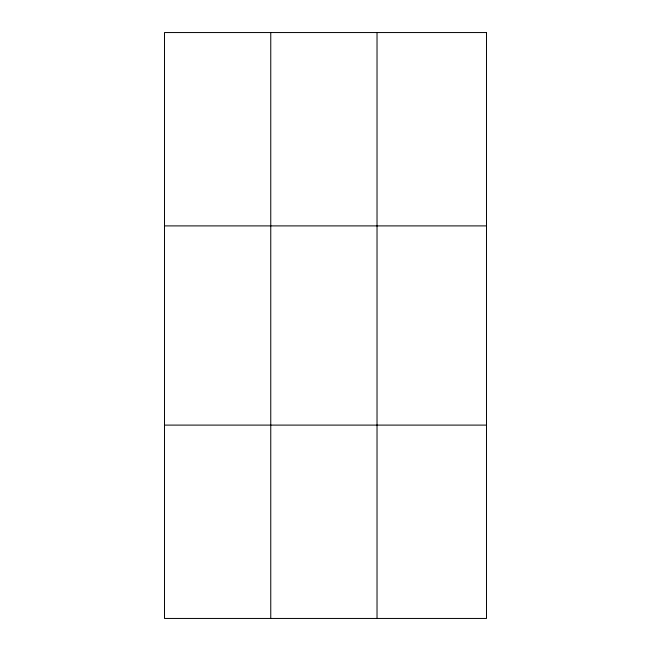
<?xml version="1.0" encoding="UTF-8"?>
<svg xmlns="http://www.w3.org/2000/svg" width="651" height="651" viewBox="0 0 651 651"><rect width="100%" height="100%" fill="white"/><g stroke="black" fill="none" stroke-linecap="round" stroke-linejoin="round"><path stroke-width="0.98" d="M270.759 32.55L270.759 618.45M377.027 32.55L377.027 618.45M164.491 225.897L486.509 225.897M164.491 425.103L486.509 425.103M486.509 32.55L486.509 618.45L164.491 618.45L164.491 32.55L486.509 32.55"/></g></svg>
